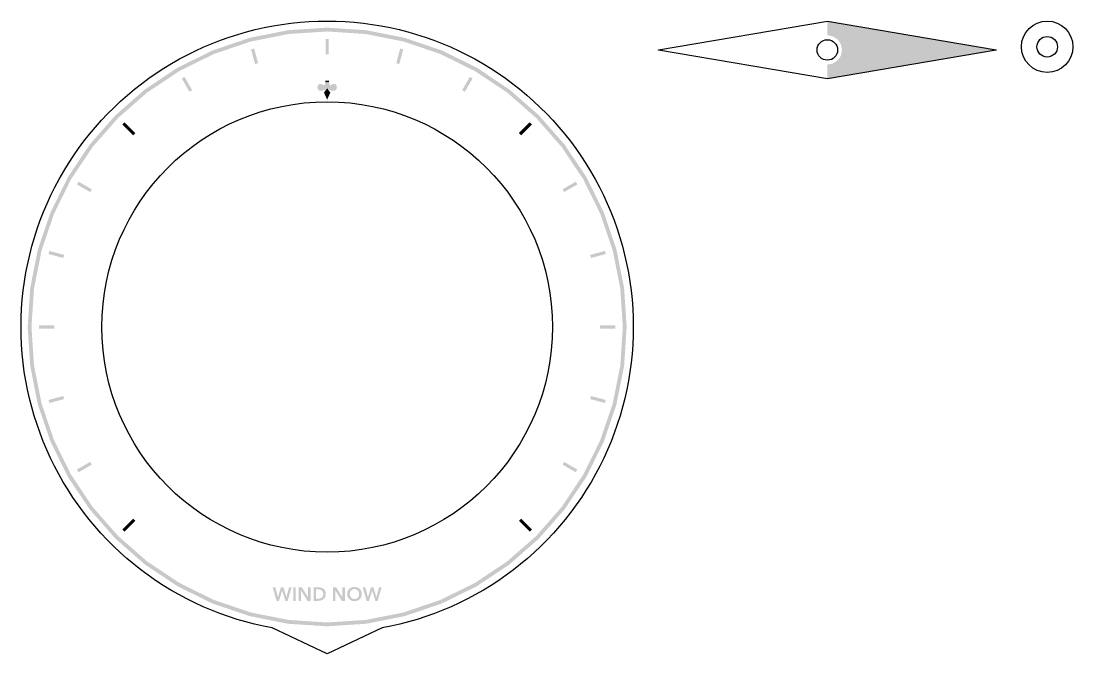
# Model space of a CAD drawing. Header units: millimetres. Extents: x 4 to 203, y 4 to 229.
# Drawn here: x 4 to 169, y 4 to 103.3 of the extents above; entities that cross this region are included whole.
import ezdxf

# ---------------------------------------------------------------- set-up
doc = ezdxf.new("R2010")
doc.units = ezdxf.units.MM
doc.layers.add('CUT', color=1, linetype='Continuous')
doc.layers.add('RASTER', color=7, linetype='Continuous')

msp = doc.modelspace()

# ---------------------------------------------------------------- hatches: boundary and pattern name
at = {"layer": 'RASTER'}
for points in [[(157, 98.8), (130.5, 94.3), (130.5, 96.5), (130.5, 96.5), (131.38, 96.675), (132.126, 97.174), (132.625, 97.92), (132.8, 98.8), (132.625, 99.68), (132.126, 100.426), (131.38, 100.925), (130.5, 101.1), (130.5, 101.1), (130.5, 103.3)], [(51.75, 98.1), (51.75, 100.5), (52.25, 100.5), (52.25, 98.1)], [(40.681, 96.577), (40.06, 98.895), (40.543, 99.025), (41.164, 96.706)], [(62.836, 96.706), (63.457, 99.025), (63.94, 98.895), (63.319, 96.577)], [(30.383, 92.241), (29.183, 94.319), (29.616, 94.569), (30.816, 92.491)], [(73.183, 92.491), (74.383, 94.569), (74.816, 94.319), (73.616, 92.241)], [(52, 92.8), (51.726, 92.579), (51.442, 92.439), (51.165, 92.376), (50.912, 92.387), (50.702, 92.469), (50.552, 92.617), (50.478, 92.829), (50.5, 93.1), (50.559, 93.26), (50.656, 93.369), (50.781, 93.43), (50.925, 93.45), (51.078, 93.432), (51.231, 93.381), (51.375, 93.302), (51.5, 93.2), (51.7, 93.6), (52.3, 93.6), (52.5, 93.2), (52.625, 93.302), (52.769, 93.381), (52.922, 93.432), (53.075, 93.45), (53.219, 93.43), (53.344, 93.369), (53.441, 93.26), (53.5, 93.1), (53.522, 92.829), (53.448, 92.617), (53.298, 92.469), (53.087, 92.387), (52.835, 92.376), (52.558, 92.439), (52.274, 92.579), (52, 92.8)], [(52, 91), (51.5, 92.1), (52, 92.8), (52.5, 92.1)], [(52.3, 93.7), (51.7, 93.7), (51.7, 94), (52.3, 94)], [(21.559, 85.387), (19.862, 87.084), (20.216, 87.438), (21.913, 85.741)], [(82.087, 85.741), (83.784, 87.438), (84.138, 87.084), (82.441, 85.387)], [(14.809, 76.483), (12.731, 77.683), (12.981, 78.117), (15.059, 76.917)], [(88.941, 76.917), (91.019, 78.117), (91.269, 77.683), (89.191, 76.483)], [(10.594, 66.136), (8.275, 66.757), (8.405, 67.24), (10.723, 66.619)], [(93.277, 66.619), (95.595, 67.24), (95.725, 66.757), (93.406, 66.136)], [(9.2, 55.05), (6.8, 55.05), (6.8, 55.55), (9.2, 55.55)], [(94.8, 55.55), (97.2, 55.55), (97.2, 55.05), (94.8, 55.05)], [(10.723, 43.981), (8.405, 43.36), (8.275, 43.843), (10.594, 44.464)], [(93.406, 44.464), (95.725, 43.843), (95.595, 43.36), (93.277, 43.981)], [(15.059, 33.683), (12.981, 32.483), (12.731, 32.917), (14.809, 34.117)], [(89.191, 34.117), (91.269, 32.917), (91.019, 32.483), (88.941, 33.683)], [(21.913, 24.859), (20.216, 23.162), (19.862, 23.516), (21.559, 25.213)], [(82.441, 25.213), (84.138, 23.516), (83.784, 23.162), (82.087, 24.859)], [(43.448, 14.424), (43.862, 14.424), (44.273, 12.864), (44.279, 12.864), (44.747, 14.424), (45.137, 14.424), (45.596, 12.864), (45.602, 12.864), (46.022, 14.424), (46.424, 14.424), (45.803, 12.3), (45.437, 12.3), (44.939, 13.893), (44.933, 13.893), (44.435, 12.3), (44.069, 12.3)], [(46.676, 14.424), (47.054, 14.424), (47.054, 12.3), (46.676, 12.3)], [(47.522, 14.424), (48.023, 14.424), (49.01, 12.834), (49.016, 12.834), (49.016, 14.424), (49.394, 14.424), (49.394, 12.3), (48.914, 12.3), (47.906, 13.941), (47.9, 13.941), (47.9, 12.3), (47.522, 12.3)], [(52.904, 14.424), (53.405, 14.424), (54.392, 12.834), (54.398, 12.834), (54.398, 14.424), (54.776, 14.424), (54.776, 12.3), (54.296, 12.3), (53.288, 13.941), (53.282, 13.941), (53.282, 12.3), (52.904, 12.3)], [(57.575, 14.424), (57.989, 14.424), (58.4, 12.864), (58.406, 12.864), (58.874, 14.424), (59.264, 14.424), (59.723, 12.864), (59.729, 12.864), (60.149, 14.424), (60.551, 14.424), (59.93, 12.3), (59.564, 12.3), (59.066, 13.893), (59.06, 13.893), (58.562, 12.3), (58.196, 12.3)]]:
    msp.add_hatch(color=7, dxfattribs=at).paths.add_polyline_path(points)
h = msp.add_hatch(color=7, dxfattribs=at)
h.paths.add_polyline_path([(99, 55.3), (98.598, 49.165), (97.398, 43.136), (95.422, 37.314), (92.703, 31.8), (89.288, 26.688), (85.234, 22.066), (80.612, 18.012), (75.5, 14.597), (69.986, 11.878), (64.164, 9.901), (58.135, 8.702), (52, 8.3), (45.865, 8.702), (39.835, 9.901), (34.014, 11.878), (28.5, 14.597), (23.388, 18.012), (18.766, 22.066), (14.712, 26.688), (11.297, 31.8), (8.578, 37.314), (6.601, 43.136), (5.402, 49.165), (5, 55.3), (5.402, 61.435), (6.601, 67.464), (8.578, 73.286), (11.297, 78.8), (14.712, 83.912), (18.766, 88.534), (23.388, 92.588), (28.5, 96.003), (34.014, 98.722), (39.835, 100.699), (45.865, 101.898), (52, 102.3), (58.135, 101.898), (64.164, 100.699), (69.986, 98.722), (75.5, 96.003), (80.612, 92.588), (85.234, 88.534), (89.288, 83.912), (92.703, 78.8), (95.422, 73.286), (97.398, 67.464), (98.598, 61.435)])
h.paths.add_polyline_path([(98.4, 55.3), (98.003, 49.244), (96.819, 43.291), (94.868, 37.543), (92.184, 32.1), (88.812, 27.053), (84.81, 22.49), (80.246, 18.488), (75.2, 15.116), (69.756, 12.432), (64.009, 10.481), (58.056, 9.297), (52, 8.9), (45.944, 9.297), (39.991, 10.481), (34.243, 12.432), (28.8, 15.116), (23.753, 18.488), (19.19, 22.49), (15.188, 27.053), (11.816, 32.1), (9.132, 37.543), (7.181, 43.291), (5.997, 49.244), (5.6, 55.3), (5.997, 61.356), (7.181, 67.309), (9.132, 73.057), (11.816, 78.5), (15.188, 83.547), (19.19, 88.11), (23.753, 92.112), (28.8, 95.484), (34.243, 98.168), (39.991, 100.119), (45.944, 101.303), (52, 101.7), (58.056, 101.303), (64.009, 100.119), (69.756, 98.168), (75.2, 95.484), (80.246, 92.112), (84.81, 88.11), (88.812, 83.547), (92.184, 78.5), (94.868, 73.057), (96.819, 67.309), (98.003, 61.356)], flags=0)
h = msp.add_hatch(color=7, dxfattribs=at)
h.paths.add_polyline_path([(49.862, 14.424), (50.615, 14.424), (50.667, 14.423), (50.719, 14.421), (50.771, 14.416), (50.823, 14.41), (50.875, 14.403), (50.928, 14.394), (50.98, 14.383), (51.032, 14.37), (51.084, 14.355), (51.135, 14.339), (51.184, 14.32), (51.232, 14.298), (51.279, 14.275), (51.324, 14.249), (51.368, 14.222), (51.41, 14.191), (51.451, 14.159), (51.491, 14.124), (51.528, 14.087), (51.563, 14.047), (51.596, 14.005), (51.627, 13.961), (51.656, 13.914), (51.683, 13.864), (51.708, 13.812), (51.729, 13.757), (51.747, 13.699), (51.762, 13.638), (51.774, 13.573), (51.782, 13.506), (51.787, 13.435), (51.788, 13.362), (51.787, 13.293), (51.782, 13.227), (51.774, 13.164), (51.762, 13.102), (51.747, 13.044), (51.729, 12.987), (51.708, 12.933), (51.683, 12.882), (51.656, 12.833), (51.627, 12.786), (51.596, 12.741), (51.563, 12.699), (51.528, 12.659), (51.491, 12.621), (51.451, 12.585), (51.41, 12.552), (51.368, 12.521), (51.324, 12.492), (51.279, 12.465), (51.232, 12.44), (51.184, 12.417), (51.135, 12.396), (51.084, 12.378), (51.032, 12.361), (50.98, 12.347), (50.928, 12.335), (50.875, 12.324), (50.823, 12.315), (50.771, 12.309), (50.719, 12.304), (50.667, 12.301), (50.615, 12.3), (49.862, 12.3)])
h.paths.add_polyline_path([(50.555, 12.63), (50.592, 12.631), (50.629, 12.632), (50.666, 12.635), (50.702, 12.639), (50.739, 12.643), (50.776, 12.649), (50.813, 12.656), (50.849, 12.664), (50.886, 12.674), (50.921, 12.685), (50.956, 12.697), (50.989, 12.711), (51.022, 12.726), (51.054, 12.743), (51.085, 12.762), (51.115, 12.781), (51.144, 12.803), (51.171, 12.826), (51.198, 12.852), (51.223, 12.879), (51.246, 12.907), (51.268, 12.938), (51.289, 12.971), (51.308, 13.005), (51.326, 13.041), (51.341, 13.08), (51.354, 13.121), (51.365, 13.165), (51.373, 13.211), (51.379, 13.259), (51.382, 13.309), (51.383, 13.362), (51.382, 13.418), (51.379, 13.471), (51.373, 13.521), (51.365, 13.569), (51.354, 13.614), (51.341, 13.657), (51.326, 13.697), (51.308, 13.734), (51.289, 13.769), (51.268, 13.802), (51.246, 13.833), (51.223, 13.862), (51.198, 13.889), (51.171, 13.915), (51.144, 13.938), (51.115, 13.959), (51.085, 13.978), (51.054, 13.996), (51.022, 14.013), (50.989, 14.027), (50.956, 14.04), (50.921, 14.052), (50.886, 14.062), (50.849, 14.07), (50.813, 14.077), (50.776, 14.083), (50.739, 14.088), (50.702, 14.092), (50.666, 14.096), (50.629, 14.098), (50.592, 14.1), (50.555, 14.1), (50.24, 14.1), (50.24, 12.63)], flags=0)
h = msp.add_hatch(color=7, dxfattribs=at)
h.paths.add_polyline_path([(55.142, 13.368), (55.144, 13.431), (55.148, 13.492), (55.154, 13.552), (55.164, 13.611), (55.176, 13.667), (55.191, 13.723), (55.208, 13.776), (55.228, 13.828), (55.25, 13.879), (55.275, 13.927), (55.301, 13.974), (55.33, 14.019), (55.361, 14.061), (55.393, 14.102), (55.428, 14.141), (55.465, 14.178), (55.504, 14.213), (55.544, 14.246), (55.587, 14.277), (55.631, 14.305), (55.677, 14.332), (55.724, 14.357), (55.774, 14.379), (55.825, 14.4), (55.878, 14.418), (55.932, 14.434), (55.987, 14.448), (56.043, 14.458), (56.1, 14.467), (56.159, 14.473), (56.219, 14.477), (56.279, 14.478), (56.341, 14.477), (56.402, 14.473), (56.461, 14.467), (56.519, 14.458), (56.575, 14.448), (56.631, 14.434), (56.685, 14.418), (56.738, 14.4), (56.79, 14.379), (56.84, 14.357), (56.888, 14.332), (56.934, 14.305), (56.979, 14.277), (57.021, 14.246), (57.062, 14.213), (57.101, 14.178), (57.139, 14.141), (57.174, 14.102), (57.207, 14.061), (57.238, 14.019), (57.266, 13.974), (57.293, 13.927), (57.318, 13.879), (57.34, 13.828), (57.36, 13.776), (57.377, 13.723), (57.392, 13.667), (57.404, 13.611), (57.413, 13.552), (57.42, 13.492), (57.424, 13.431), (57.425, 13.368), (57.424, 13.306), (57.42, 13.246), (57.413, 13.187), (57.404, 13.13), (57.392, 13.074), (57.377, 13.019), (57.36, 12.966), (57.34, 12.914), (57.318, 12.863), (57.293, 12.814), (57.266, 12.767), (57.238, 12.722), (57.207, 12.679), (57.174, 12.637), (57.139, 12.598), (57.101, 12.559), (57.062, 12.523), (57.021, 12.489), (56.979, 12.457), (56.934, 12.427), (56.888, 12.4), (56.84, 12.374), (56.79, 12.35), (56.738, 12.328), (56.685, 12.309), (56.631, 12.292), (56.575, 12.278), (56.519, 12.267), (56.461, 12.258), (56.402, 12.251), (56.341, 12.247), (56.279, 12.246), (56.219, 12.247), (56.159, 12.251), (56.1, 12.258), (56.043, 12.267), (55.987, 12.278), (55.932, 12.292), (55.878, 12.309), (55.825, 12.328), (55.774, 12.35), (55.724, 12.374), (55.677, 12.4), (55.631, 12.427), (55.587, 12.457), (55.544, 12.489), (55.504, 12.523), (55.465, 12.559), (55.428, 12.598), (55.393, 12.637), (55.361, 12.679), (55.33, 12.722), (55.301, 12.767), (55.275, 12.814), (55.25, 12.863), (55.228, 12.914), (55.208, 12.966), (55.191, 13.019), (55.176, 13.074), (55.164, 13.13), (55.154, 13.187), (55.148, 13.246), (55.144, 13.306), (55.142, 13.368)])
h.paths.add_polyline_path([(55.553, 13.368), (55.554, 13.326), (55.557, 13.284), (55.561, 13.244), (55.567, 13.204), (55.574, 13.165), (55.583, 13.128), (55.594, 13.091), (55.606, 13.054), (55.62, 13.019), (55.635, 12.986), (55.652, 12.953), (55.67, 12.921), (55.689, 12.891), (55.71, 12.862), (55.732, 12.834), (55.756, 12.807), (55.781, 12.781), (55.807, 12.757), (55.834, 12.735), (55.862, 12.714), (55.892, 12.694), (55.922, 12.676), (55.954, 12.659), (55.987, 12.643), (56.021, 12.63), (56.055, 12.618), (56.091, 12.608), (56.128, 12.6), (56.165, 12.593), (56.203, 12.589), (56.242, 12.586), (56.282, 12.585), (56.323, 12.586), (56.362, 12.589), (56.4, 12.593), (56.438, 12.6), (56.474, 12.608), (56.51, 12.618), (56.545, 12.63), (56.579, 12.643), (56.613, 12.659), (56.645, 12.676), (56.675, 12.694), (56.705, 12.714), (56.734, 12.735), (56.761, 12.757), (56.787, 12.781), (56.812, 12.807), (56.836, 12.834), (56.858, 12.862), (56.879, 12.891), (56.898, 12.921), (56.916, 12.953), (56.933, 12.986), (56.948, 13.019), (56.962, 13.054), (56.974, 13.091), (56.985, 13.128), (56.994, 13.165), (57.001, 13.204), (57.007, 13.244), (57.011, 13.284), (57.014, 13.326), (57.014, 13.368), (57.014, 13.409), (57.011, 13.449), (57.007, 13.488), (57.001, 13.527), (56.994, 13.565), (56.985, 13.602), (56.974, 13.638), (56.962, 13.674), (56.948, 13.709), (56.933, 13.742), (56.916, 13.775), (56.899, 13.806), (56.879, 13.836), (56.859, 13.865), (56.837, 13.893), (56.813, 13.92), (56.789, 13.946), (56.763, 13.97), (56.736, 13.992), (56.708, 14.014), (56.678, 14.034), (56.648, 14.052), (56.616, 14.069), (56.582, 14.085), (56.548, 14.099), (56.513, 14.111), (56.477, 14.122), (56.44, 14.13), (56.402, 14.137), (56.363, 14.141), (56.323, 14.144), (56.282, 14.145), (56.242, 14.144), (56.202, 14.141), (56.163, 14.137), (56.125, 14.13), (56.089, 14.122), (56.053, 14.111), (56.018, 14.099), (55.984, 14.085), (55.951, 14.069), (55.92, 14.052), (55.889, 14.034), (55.86, 14.014), (55.832, 13.992), (55.805, 13.97), (55.779, 13.946), (55.754, 13.92), (55.731, 13.893), (55.709, 13.865), (55.689, 13.836), (55.669, 13.806), (55.651, 13.775), (55.635, 13.742), (55.62, 13.709), (55.606, 13.674), (55.594, 13.638), (55.583, 13.602), (55.574, 13.565), (55.567, 13.527), (55.561, 13.488), (55.557, 13.449), (55.554, 13.409), (55.553, 13.368)], flags=0)

# ---------------------------------------------------------------- linework, layer by layer
at = {"layer": 'CUT'}
for points in [[(43.387, 8.038), (41.997, 8.313), (40.61, 8.63), (39.233, 8.987), (37.868, 9.386), (36.514, 9.824), (35.174, 10.303), (33.849, 10.821), (32.54, 11.378), (31.248, 11.973), (29.975, 12.607), (28.72, 13.278), (27.486, 13.985), (26.273, 14.729), (25.083, 15.509), (23.917, 16.323), (22.775, 17.172), (21.659, 18.054), (20.569, 18.969), (19.507, 19.915), (18.474, 20.893), (17.47, 21.901), (16.496, 22.938), (15.553, 24.003), (14.643, 25.096), (13.765, 26.216), (12.92, 27.361), (12.11, 28.53), (11.335, 29.723), (10.595, 30.938), (9.892, 32.175), (9.226, 33.432), (8.597, 34.708), (8.006, 36.002), (7.454, 37.313), (6.941, 38.64), (6.468, 39.982), (6.034, 41.337), (5.641, 42.704), (5.288, 44.082), (4.976, 45.47), (4.706, 46.867), (4.477, 48.271), (4.29, 49.681), (4.144, 51.096), (4.041, 52.515), (3.979, 53.936), (3.96, 55.359), (3.983, 56.781), (4.048, 58.202), (4.155, 59.621), (4.304, 61.036), (4.494, 62.446), (4.727, 63.849), (5.001, 65.245), (5.316, 66.633), (5.672, 68.01), (6.068, 69.376), (6.505, 70.73), (6.982, 72.07), (7.499, 73.396), (8.054, 74.706), (8.648, 75.998), (9.28, 77.273), (9.949, 78.528), (10.655, 79.763), (11.398, 80.977), (12.176, 82.168), (12.989, 83.335), (13.836, 84.478), (14.717, 85.595), (15.63, 86.686), (16.575, 87.749), (17.552, 88.784), (18.558, 89.789), (19.594, 90.764), (20.659, 91.708), (21.75, 92.62), (22.869, 93.5), (24.013, 94.345), (25.181, 95.157), (26.373, 95.934), (27.587, 96.675), (28.823, 97.379), (30.079, 98.047), (31.355, 98.678), (32.648, 99.27), (33.959, 99.824), (35.285, 100.338), (36.626, 100.813), (37.98, 101.249), (39.347, 101.644), (40.725, 101.998), (42.112, 102.311), (43.509, 102.584), (44.913, 102.814), (46.323, 103.003), (47.738, 103.151), (49.156, 103.256), (50.577, 103.319), (52, 103.34), (53.422, 103.319), (54.844, 103.256), (56.262, 103.151), (57.677, 103.003), (59.087, 102.814), (60.491, 102.584), (61.888, 102.311), (63.275, 101.998), (64.653, 101.644), (66.02, 101.249), (67.374, 100.813), (68.715, 100.338), (70.041, 99.824), (71.352, 99.27), (72.645, 98.678), (73.921, 98.047), (75.177, 97.379), (76.413, 96.675), (77.627, 95.934), (78.819, 95.157), (79.987, 94.345), (81.131, 93.5), (82.25, 92.62), (83.341, 91.708), (84.406, 90.764), (85.442, 89.789), (86.448, 88.784), (87.424, 87.749), (88.37, 86.686), (89.283, 85.595), (90.164, 84.478), (91.011, 83.335), (91.824, 82.168), (92.602, 80.977), (93.345, 79.763), (94.051, 78.528), (94.72, 77.273), (95.352, 75.998), (95.946, 74.706), (96.501, 73.396), (97.018, 72.07), (97.495, 70.73), (97.931, 69.376), (98.328, 68.01), (98.684, 66.633), (98.999, 65.245), (99.273, 63.849), (99.506, 62.446), (99.696, 61.036), (99.845, 59.621), (99.952, 58.202), (100.017, 56.781), (100.04, 55.359), (100.021, 53.936), (99.959, 52.515), (99.856, 51.096), (99.71, 49.681), (99.523, 48.271), (99.294, 46.867), (99.024, 45.47), (98.712, 44.082), (98.359, 42.704), (97.966, 41.337), (97.532, 39.982), (97.059, 38.64), (96.546, 37.313), (95.994, 36.002), (95.403, 34.708), (94.774, 33.432), (94.108, 32.175), (93.405, 30.938), (92.665, 29.723), (91.89, 28.53), (91.08, 27.361), (90.235, 26.216), (89.357, 25.096), (88.447, 24.003), (87.504, 22.938), (86.53, 21.901), (85.526, 20.893), (84.493, 19.915), (83.431, 18.969), (82.341, 18.054), (81.225, 17.172), (80.083, 16.323), (78.917, 15.509), (77.727, 14.729), (76.514, 13.985), (75.28, 13.278), (74.025, 12.607), (72.752, 11.973), (71.46, 11.378), (70.15, 10.821), (68.825, 10.303), (67.486, 9.824), (66.132, 9.386), (64.767, 8.987), (63.39, 8.63), (62.003, 8.313), (60.613, 8.038), (52, 3.956)], [(157.007, 98.839), (157.007, 98.761), (130.5, 94.259), (103.993, 98.761), (103.993, 98.839), (130.5, 103.341)]]:
    msp.add_lwpolyline(points, close=True, dxfattribs=at)
for centre, radius in [((165, 99.3), 4.04), ((165, 99.3), 1.61), ((130.5, 98.8), 1.61), ((52, 55.3), 35.36)]:
    msp.add_circle(centre, radius, dxfattribs=at)

doc.saveas('drawing.dxf')
